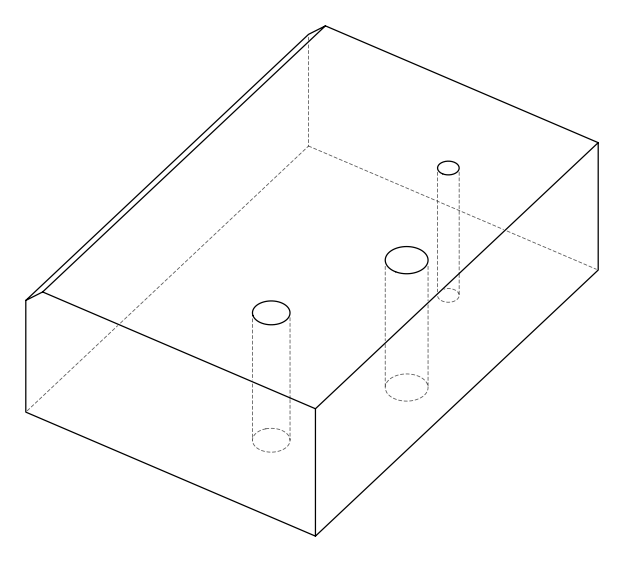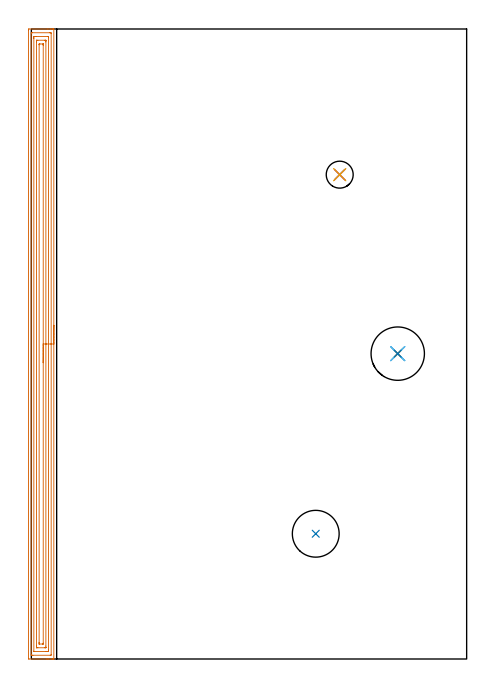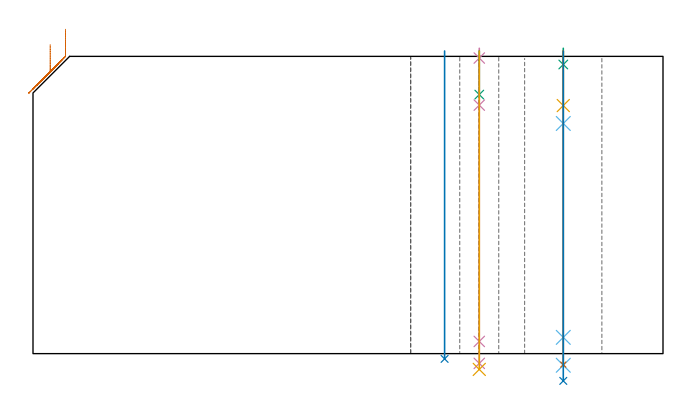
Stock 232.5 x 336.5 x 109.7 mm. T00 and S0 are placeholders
(PLAN: 11 operations, 9 tool changes, 16.9 min)
(1 AREA_MILL | FG_CHAMFER_SURFACE | UGT0205_001 | 13.74 min | 30665 mm3)
(2 INDEXABLE_INSERT_DRILL_THROUGH_HOLE_FROM_SOLID | STEP1HOLE | NXT0302_021 | 0.46 min | 53810 mm3)
(3 SPOT_DRILL | STEP1HOLE_1 | NXT0321_9005460120000 | 0.05 min | 183 mm3)
(4 SPOT_DRILL_1 | STEP1HOLE_2 | NXT0321_9005460120000 | 0.03 min | 3 mm3)
(5 DRILL_BLIND_HOLE_INTO_CENTER | STEP1HOLE_1 | NXT0301_092 | 0.08 min | 1730 mm3)
(6 GUN_DRILL_THROUGH_HOLE | STEP1HOLE_1 | UGT0307_009 | 0.56 min | 10493 mm3)
(7 DRILL_TO_ENLARGE_THROUGH_HOLE | STEP1HOLE_1 | NXT0301_104 | 0.46 min | 4451 mm3)
(8 DRILL_TO_ENLARGE_THROUGH_HOLE_1 | STEP1HOLE_1 | UGT0301_392 | 0.49 min | 53086 mm3)
(9 DRILL_BLIND_HOLE_INTO_CENTER_1 | STEP1HOLE_2 | UGT0301_209 | 0.07 min | 843 mm3)
(10 GUN_DRILL_THROUGH_HOLE_1 | STEP1HOLE_2 | UGT0307_006 | 0.54 min | 6165 mm3)
(11 DRILL_TO_ENLARGE_THROUGH_HOLE_2 | STEP1HOLE_2 | UGT0301_276 | 0.47 min | 10820 mm3)
(TOOL UGT0205_001 | Chamfer Mill 20 x 3 x 45 deg. | D20 FL50 Z2)
(TOOL NXT0302_021 | Index. Insert Drill 25mm [880-D2500L25-05] | D25 PA176 FL125 Z2)
(TOOL NXT0321_9005460120000 | NC Spot Drill, 142deg, 12mm, Carbide, Uncoated | D12 PA142 FL30 Z2)
(TOOL NXT0301_092 | Carbide Drill 12.1mm [860.1-1210-061A1-MM 2214] | D12.1 PA140 FL77 Z2)
(TOOL UGT0307_009 | Gun Drill 12 mm | D12 PA130 FL24 Z1)
(TOOL NXT0301_104 | Carbide Drill 14mm [860.1-1400-112A1-MM 2214] | D14 PA140 FL123 Z2)
(TOOL UGT0301_392 | Twist Drill 28.5 mm | D28.5 PA118 FL165 Z2)
(TOOL UGT0301_209 | Twist Drill 9.4 mm | D9.4 PA118 FL78 Z2)
(TOOL UGT0307_006 | Gun Drill 9 mm | D9 PA130 FL24 Z1)
(TOOL UGT0301_276 | Twist Drill 14.4 mm | D14.4 PA118 FL114 Z2)
(OP 1 AREA_MILL)
G17 G21 G94 G90
T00 M6
G54
G17 G0 G90 X12. Y178.25 S1061 M3
G43 Z119.7 H0
G94 G1 Y178.212 Z118.828 F250.
Y178.098 Z117.963
Y177.909 Z117.112
Y177.647 Z116.28
Y177.313 Z115.474
Y176.91 Z114.7
Y176.441 Z113.964
Y175.91 Z113.272
Y175.321 Z112.629
Y174.678 Z112.039
Y173.986 Z111.508
Y173.25 Z111.04
Y172.476 Z110.637
Y171.67 Z110.303
Y170.838 Z110.041
Y169.986 Z109.852
Y169.122 Z109.738
Y168.25 Z109.7
Y0.18
X11.997 Y0.01 Z109.688
X11.964 Y0.006 Z109.655
X11.567 Y0. Z109.267
X11.29 Z108.99
X10.575 Z108.27
X9.33 Z107.027
X8.8 Z106.495
X8.178 Z105.873
X-1.229 Z96.469
X-1.492 Y0.01 Z96.206
X-1.499 Y0.273 Z96.199
Y0.292
X-1.5 Y335.873 Z96.2
X-1.497 Y336.229 Z96.202
X-1.492 Y336.49 Z96.206
X-1.228 Y336.5 Z96.469
X8.8 Z106.495
X10.218 Z107.914
X10.575 Z108.27
X11.29 Z108.99
X11.568 Z109.267
X11.964 Y336.493 Z109.655
X11.997 Y336.49 Z109.688
X12. Y336.32 Z109.7
Y168.25
X10.586 Z108.286
Y2.405
X10.575 Y2.01 Z108.275
X10.099 Y2.001 Z107.799
X0.812 Y2. Z98.512
X0.335 Y2.001 Z98.035
X-0.075 Y2.01 Z97.625
X-0.086 Y2.415 Z97.614
Y2.425
Y334.095
X-0.075 Y334.49 Z97.625
X0.401 Y334.499 Z98.101
X9.688 Y334.5 Z107.388
X10.165 Y334.499 Z107.865
X10.575 Y334.49 Z108.275
X10.586 Y334.085 Z108.286
Y334.075
Y168.25
X9.171 Z106.871
Y5.097
X9.17 Y4.724 Z106.87
X9.167 Y4.203 Z106.867
X9.165 Y4.025 Z106.865
X8.993 Y4.008 Z106.693
X8.8 Y4.004 Z106.5
X8.114 Y4. Z105.814
X7.913 Z105.613
X1.7 Y4.001 Z99.4
X1.498 Y4.005 Z99.198
X1.365 Y4.01 Z99.065
X1.334 Y4.016 Z99.034
X1.333 Y4.034 Z99.033
X1.331 Y4.078 Z99.031
X1.329 Y4.203 Z99.029
Y331.403
X1.33 Y331.776 Z99.03
X1.333 Y332.297 Z99.033
X1.335 Y332.475 Z99.035
X1.506 Y332.492 Z99.206
X1.7 Y332.496 Z99.4
X2.386 Y332.5 Z100.086
X2.587 Z100.287
X8.8 Y332.499 Z106.5
X9.002 Y332.495 Z106.702
X9.135 Y332.49 Z106.835
X9.165 Y332.484 Z106.865
X9.167 Y332.466 Z106.867
X9.169 Y332.422 Z106.869
X9.171 Y332.297 Z106.871
Y168.25
X7.757 Z105.457
Y6.885
X7.755 Y6.15 Z105.455
X7.752 Y6.043 Z105.452
X7.751 Y6.018 Z105.451
X7.737 Y6.01 Z105.437
X7.684 Y6.007 Z105.384
X7.464 Y6.003 Z105.164
X7.025 Y6. Z104.725
X3.475 Z101.175
X3.033 Y6.002 Z100.733
X2.817 Y6.006 Z100.517
X2.764 Y6.01 Z100.464
X2.749 Y6.015 Z100.449
X2.747 Y6.033 Z100.447
X2.745 Y6.103 Z100.445
X2.743 Y6.728 Z100.443
Y6.885
Y329.615
X2.745 Y330.35 Z100.445
X2.748 Y330.457 Z100.448
X2.749 Y330.482 Z100.449
X2.763 Y330.49 Z100.463
X2.816 Y330.493 Z100.516
X3.036 Y330.497 Z100.736
X3.475 Y330.5 Z101.175
X7.025 Z104.725
X7.467 Y330.498 Z105.167
X7.683 Y330.494 Z105.383
X7.736 Y330.49 Z105.436
X7.751 Y330.485 Z105.451
X7.752 Y330.467 Z105.452
X7.755 Y330.397 Z105.455
X7.757 Y329.772 Z105.457
Y329.615
Y168.25
X6.343 Z104.043
Y8.466
X6.342 Y8.259 Z104.042
X6.339 Y8.121 Z104.039
X6.336 Y8.019 Z104.036
X6.304 Y8.01 Z104.004
X6.138 Y8.005 Z103.838
X5.917 Y8.001 Z103.617
X4.267 Y8. Z101.967
X4.208 Y8.002 Z101.908
X4.176 Y8.006 Z101.876
X4.165 Y8.009 Z101.865
X4.163 Y8.052 Z101.863
X4.158 Y8.466 Z101.858
X4.157 Y8.673 Z101.857
Y8.88
Y328.034
X4.158 Y328.241 Z101.858
X4.16 Y328.379 Z101.86
X4.164 Y328.481 Z101.864
X4.196 Y328.49 Z101.896
X4.362 Y328.495 Z102.062
X4.583 Y328.499 Z102.283
X6.233 Y328.5 Z103.933
X6.292 Y328.498 Z103.992
X6.324 Y328.494 Z104.024
X6.335 Y328.491 Z104.035
X6.337 Y328.448 Z104.037
X6.342 Y328.034 Z104.042
X6.343 Y327.827 Z104.043
Y327.62
Y168.25
Y167.378 Z104.081
Y166.513 Z104.195
Y165.662 Z104.384
Y164.83 Z104.646
Y164.024 Z104.98
Y163.25 Z105.383
Y162.514 Z105.852
Y161.822 Z106.383
Y161.179 Z106.972
Y160.59 Z107.615
Y160.058 Z108.307
Y159.59 Z109.043
Y159.187 Z109.817
Y158.853 Z110.623
Y158.591 Z111.455
Y158.402 Z112.307
Y158.288 Z113.172
Y158.25 Z114.043
G0 Z119.7
M5
M2
(OP 2 INDEXABLE_INSERT_DRILL_THROUGH_HOLE_FROM_SOLID)
G17 G21 G94 G90
T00 M6
G54
G17 G0 G90 X151.9 Y66.9 S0 M3
G43 Z119.7 H1
G94 G81 G98 Z-1.937 F250. R111.7
G80
M5
M2
(OP 3 SPOT_DRILL)
G17 G21 G94 G90
T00 M6
G54
G17 G0 G90 X195.7 Y163.1 S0 M3
G43 Z119.7 H0
G94 G81 G98 Z106.7 F250. R112.7
G80
M5
M2
(OP 4 SPOT_DRILL_1)
G17 G21 G94 G90
T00 M6
G54
G17 G0 G90 X164.7 Y258.7 S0 M3
G43 Z119.7 H0
G94 G81 G98 Z109.08 F250. R112.7
G80
M5
M2
(OP 5 DRILL_BLIND_HOLE_INTO_CENTER)
G17 G21 G94 G90
T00 M6
G54
G17 G0 G90 X195.7 Y163.1 S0 M3
G43 Z119.7 H1
G94 G81 G98 Z91.55 F250. R111.7
G80
M5
M2
(OP 6 GUN_DRILL_THROUGH_HOLE)
G17 G21 G94 G90
T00 M6
G54
G17 G0 G90 X195.7 Y163.1 M8
G43 Z119.7 H0
Z104.565
S716 M3
G94 G1 Z84.936 F125. M26
G4 X.084
Z6. F250.
G4 X.084
Z-4.298 F125.
G4 X.084
M5
M9
G0 Z104.565
Z119.7
M2
(OP 7 DRILL_TO_ENLARGE_THROUGH_HOLE)
G17 G21 G94 G90
T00 M6
G54
G17 G0 G90 X195.7 Y163.1 S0 M3
G43 Z119.7 H1
G94 G73 G98 Z-4.048 F250. Q12.639 R111.7
G80
M5
M2
(OP 8 DRILL_TO_ENLARGE_THROUGH_HOLE_1)
G17 G21 G94 G90
T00 M6
G54
G17 G0 G90 X195.7 Y163.1 S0 M3
G43 Z119.7 H0
G94 G73 G98 Z-10.062 F250. Q23.952 R111.7
G80
M5
M2
(OP 9 DRILL_BLIND_HOLE_INTO_CENTER_1)
G17 G21 G94 G90
T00 M6
G54
G17 G0 G90 X164.7 Y258.7 S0 M3
G43 Z119.7 H0
G94 G81 G98 Z95.6 F250. R111.7
G80
M5
M2
(OP 10 GUN_DRILL_THROUGH_HOLE_1)
G17 G21 G94 G90
T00 M6
G54
G17 G0 G90 X164.7 Y258.7 M8
G43 Z119.7 H0
Z107.484
S716 M3
G94 G1 Z91.705 F125. M26
G4 X.084
Z4.5 F250.
G4 X.084
Z-3.598 F125.
G4 X.084
M5
M9
G0 Z107.484
Z119.7
M2
(OP 11 DRILL_TO_ENLARGE_THROUGH_HOLE_2)
G17 G21 G94 G90
T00 M6
G54
G17 G0 G90 X164.7 Y258.7 S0 M3
G43 Z119.7 H0
G94 G73 G98 Z-5.826 F250. Q12.836 R111.7
G80
M5
M2
